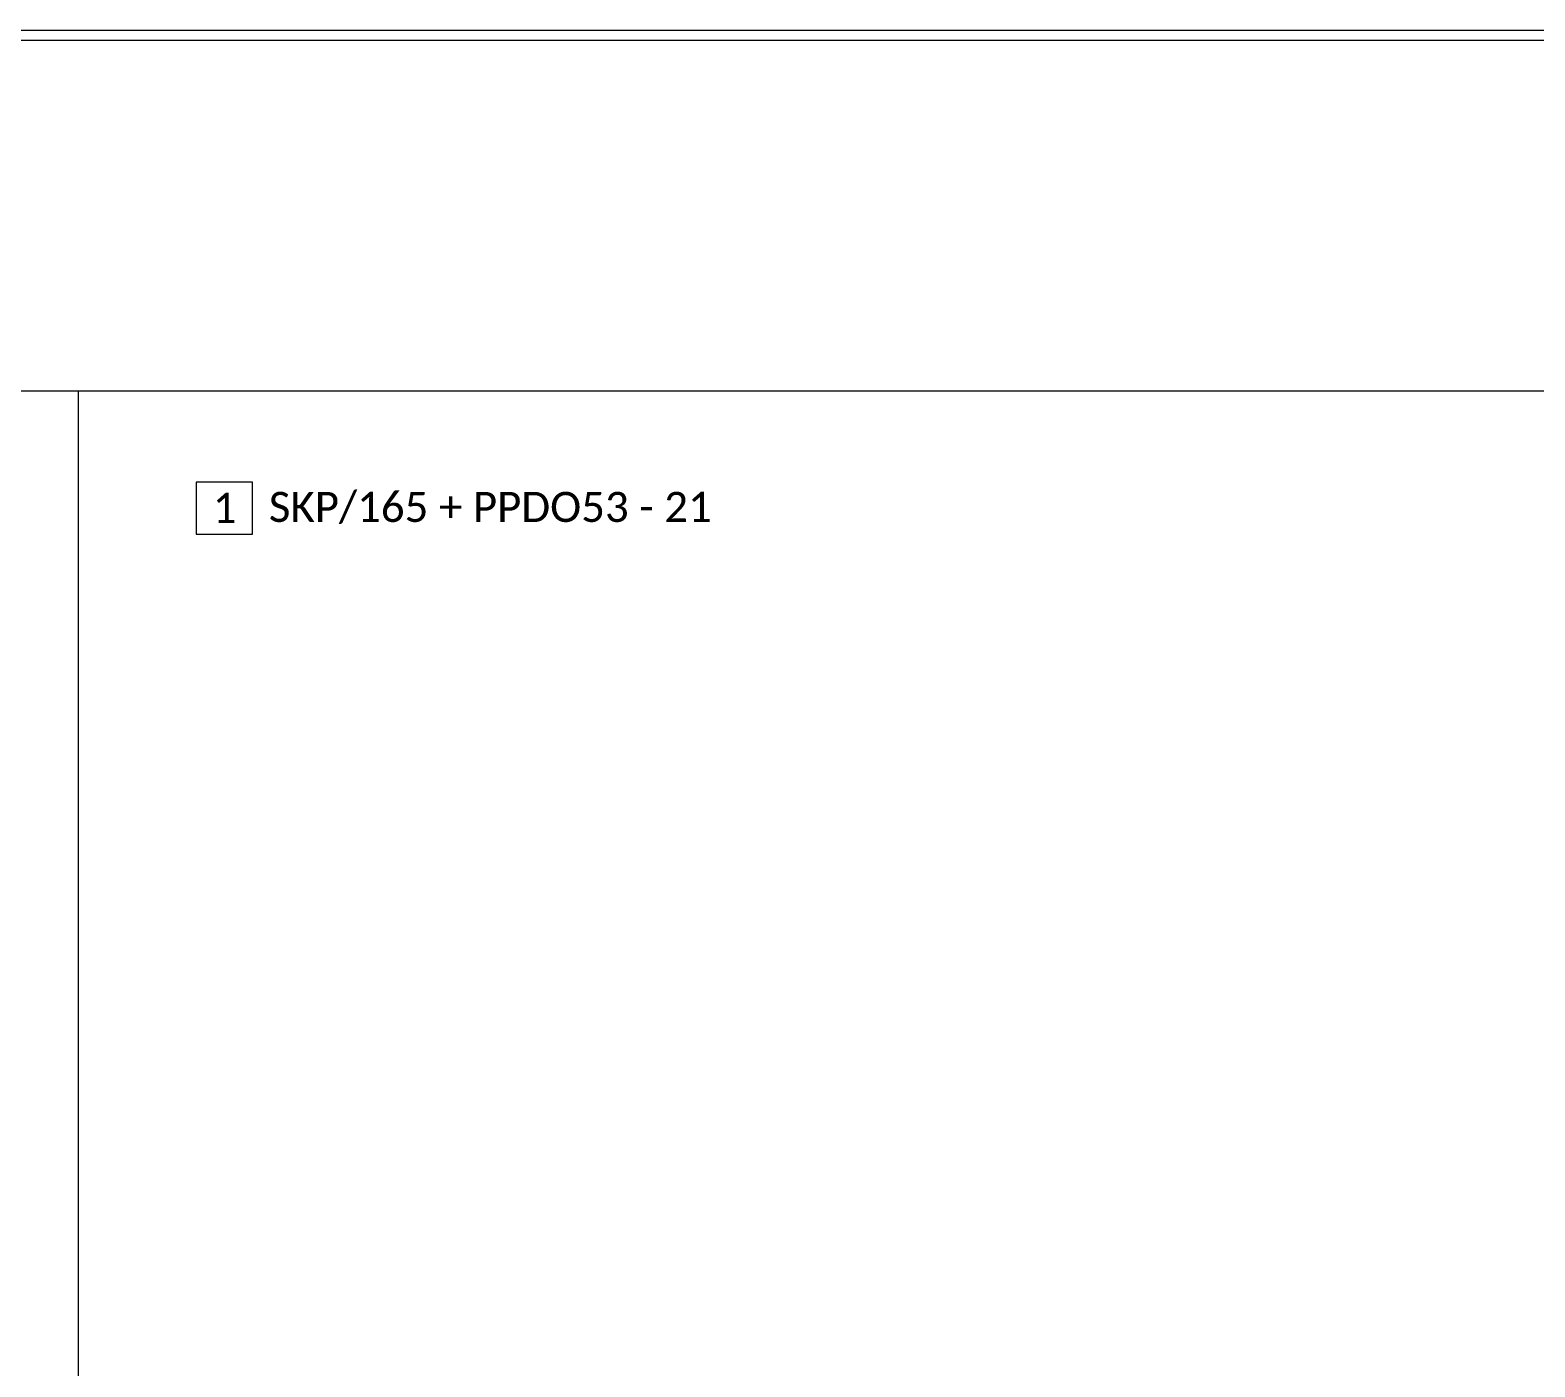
# Model space of a CAD drawing. Header units: millimetres. Extents: x 0 to 7790, y 0 to 17467.
# Drawn here: x 2621 to 3371, y 10258 to 10925 of the extents above; entities that cross this region are included whole.
import ezdxf

# ---------------------------------------------------------------- set-up
doc = ezdxf.new("R2010")
doc.units = ezdxf.units.MM
doc.layers.add('_MB_pomocnicze_niedrukowane', color=220, linetype='Continuous', lineweight=15, plot=False)
doc.layers.add('_MB_ramka_0.15', color=124, linetype='Continuous', lineweight=15)
doc.layers.add('_MB_tekst_0.25', color=40, linetype='Continuous', lineweight=25)
doc.styles.add('_MB_Calibri_Light_2.5', font='calibril.ttf', dxfattribs={"height": 2.5})

msp = doc.modelspace()

# ---------------------------------------------------------------- linework, layer by layer
at = {"layer": '_MB_pomocnicze_niedrukowane'}
msp.add_lwpolyline([(45, 10745), (7745, 10745), (7745, 45), (45, 45)], close=True, dxfattribs=at)
at = {"layer": '_MB_ramka_0.15'}
for points in [[(0, 10925), (7790, 10925), (7790, 0), (0, 0)], [(5, 10920), (7785, 10920), (7785, 5), (5, 5)], [(2645, 10745), (5145, 10745), (5145, 8145), (2645, 8145)], [(2703.726, 10673.4), (2731.726, 10673.4), (2731.726, 10699.4), (2703.726, 10699.4)]]:
    msp.add_lwpolyline(points, close=True, dxfattribs=at)

# ---------------------------------------------------------------- texts
at = {"layer": '_MB_tekst_0.25', "char_height": 15, "style": '_MB_Calibri_Light_2.5'}
for s, insert, width, attachment_point in [('SKP/165 + PPDO53 - 21', (2739.913, 10686.558), 248.88706, 4), ('{\\fCalibri Light|b0|i0|c238|p34;1}', (2717.873, 10686.558), 19.52774, 5)]:
    msp.add_mtext(s, dxfattribs=dict(at, insert=insert, width=width, attachment_point=attachment_point))

doc.saveas('drawing.dxf')
